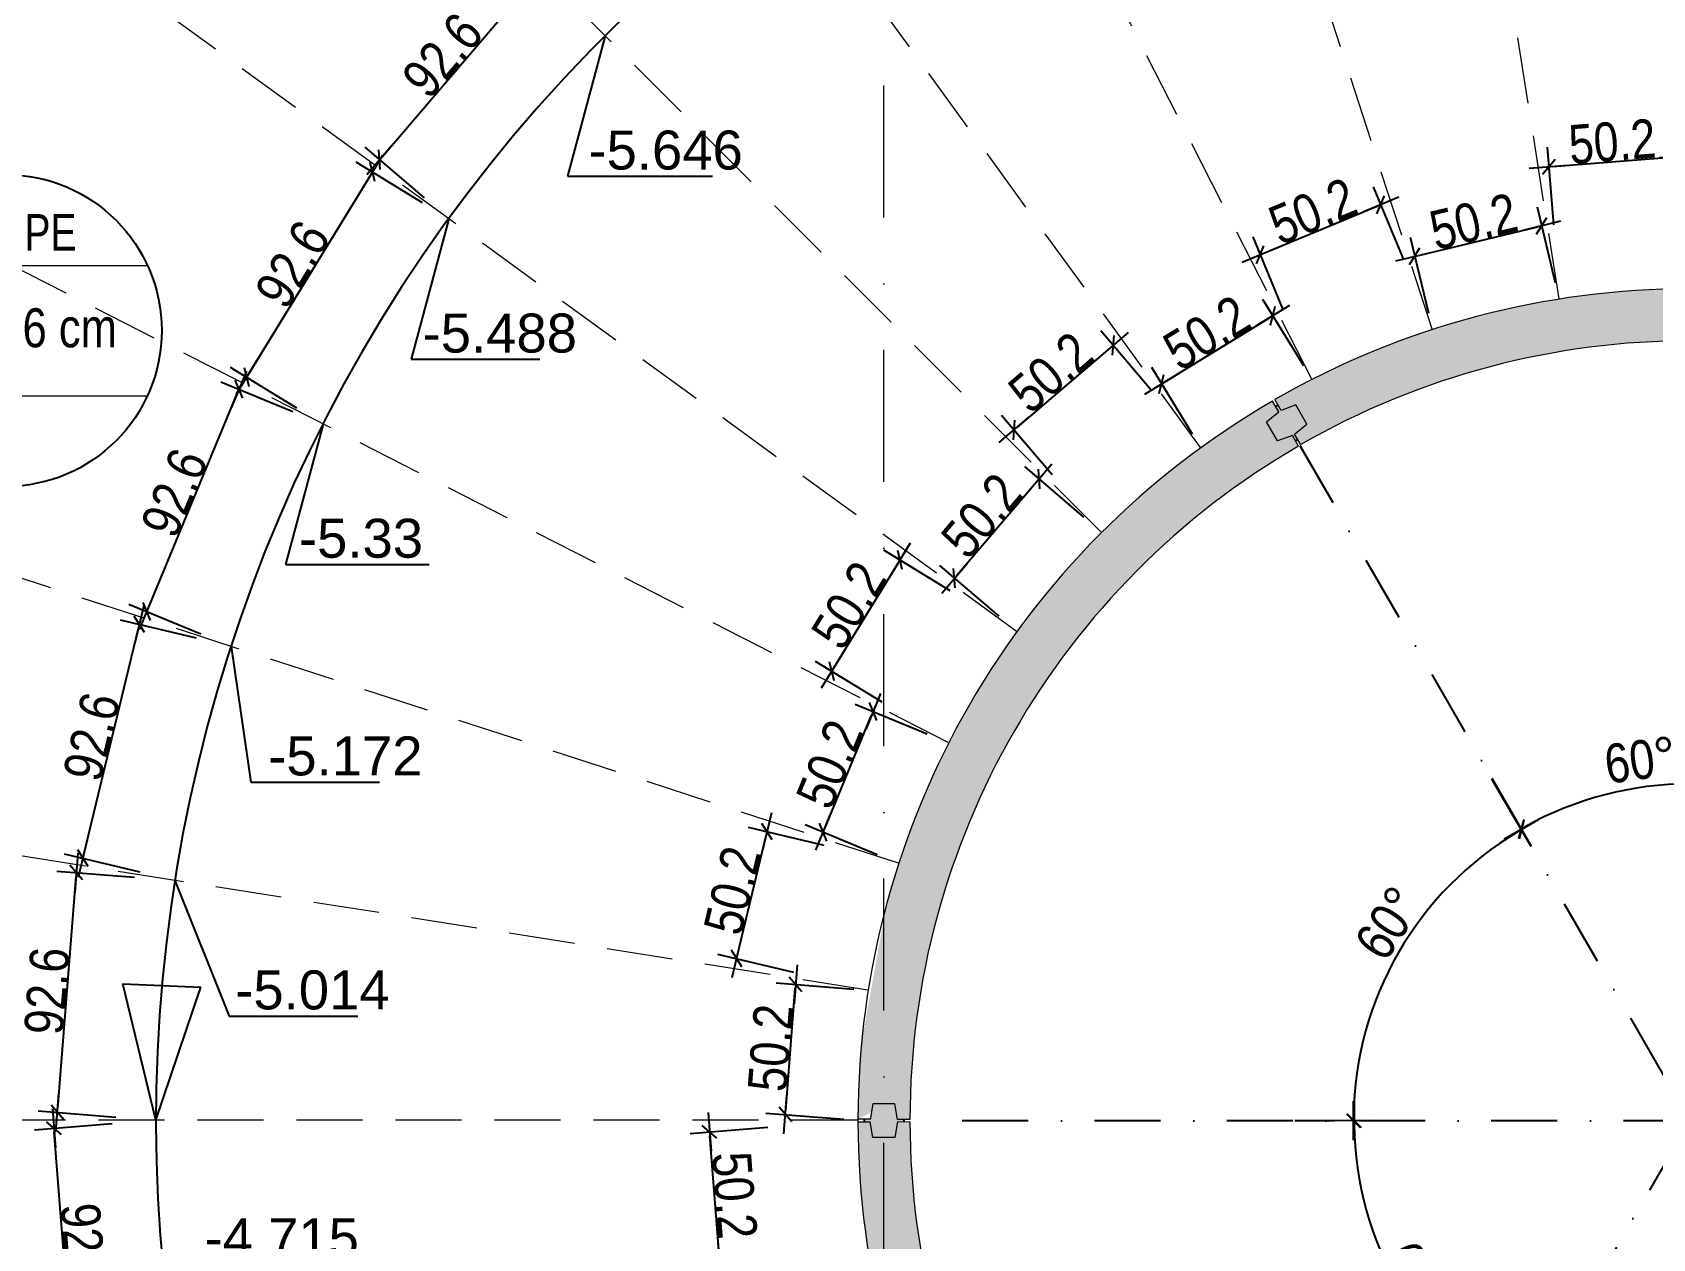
# Model space of a CAD drawing. Header units: millimetres. Extents: x 2049 to 26244, y -43633 to -34245.
# Drawn here: x 2686 to 3310, y -42348 to -41883 of the extents above; entities that cross this region are included whole.
import ezdxf
from ezdxf.enums import TextEntityAlignment as Align

# ---------------------------------------------------------------- set-up
doc = ezdxf.new("R2010")
doc.units = ezdxf.units.MM
doc.linetypes.add('CACHEX2', pattern=[19.049999999999997, 12.7, -6.35])
doc.linetypes.add('TIRETPTX2', pattern=[50.8, 25.4, -12.7, 0, -12.7])
for name, color, linetype in [('01_cote_gen', 4, 'Continuous'), ('01_isolant ext', 2, 'TIRETPTX2'), ('01_murs_sup', 2, 'CACHEX2'), ('01_poch_murs', 253, 'Continuous'), ('01_texte', 230, 'Continuous'), ('AA_COTES', 2, 'Continuous')]:
    doc.layers.add(name, color=color, linetype=linetype)
doc.layers.add('01_murs_coup', color=5, linetype='Continuous', lineweight=60)
doc.layers.add('01_tram_axes', color=2, linetype='TIRETPTX2', lineweight=9)
doc.styles.add('Eurostile', font='')
doc.styles.add('MATTE_TXT', font='arial.ttf')
doc.styles.add('STYLE2', font='ARIALN.TTF')
doc.styles.get('Eurostile').set_extended_font_data('Eurostile')
doc.dimstyles.new('JB50', dxfattribs={"dimscale": 0.1, "dimtxt": 150, "dimasz": 15, "dimexe": 0.1, "dimexo": 0.1, "dimgap": 0.09, "dimtad": 1, "dimdec": 1, "dimdsep": 46, "dimtxsty": 'STYLE2', "dimblk1": 'BOND_G', "dimblk2": 'BOND_D', "dimsah": 1, "dimcen": 1.5, "dimdle": 0.01, "dimse1": 1, "dimse2": 1, "dimclrd": 4, "dimclre": 2, "dimclrt": 6, "dimazin": 2, "dimtfac": 2.333333333333333, "dimtdec": 1, "dimtix": 1, "dimtmove": 2, "dimatfit": 3, "dimldrblk": 'BOND_G', "dimfxl": 1, "dimtolj": 1, "dimtzin": 0, "dimarcsym": 0})
pattern_1 = [(135, (-9275.434901957728, 6358.23128257494), (-11.22532015133644, 8.881784197001252e-16), [7.9375, -7.9375])]
pattern_2 = [(0, (0, 0), (1.5875, 3.175), [0, -3.175])]

# ---------------------------------------------------------------- blocks, each defined once
blk = doc.blocks.new('BOND_G')
at = {"layer": 'AA_COTES', "color": 0}
for p, q in [((0, -5), (0, 14.99999999999999)), ((5, 0), (-5, 0)), ((1.767766952966312, 1.767766952966312), (-1.767766952966426, -1.767766952966426))]:
    blk.add_line(p, q, dxfattribs=at)
blk = doc.blocks.new('BOND_D')
at = {"layer": 'AA_COTES', "color": 0}
for p, q in [((0, 5), (0, -15)), ((5, 0), (-5, 0)), ((-1.767766952966312, -1.767766952966312), (1.767766952966426, 1.767766952966426))]:
    blk.add_line(p, q, dxfattribs=at)
blk = doc.blocks.new('*D7500')
at = {"layer": '01_cote_gen', "color": 4, "lineweight": -2, "transparency": 16777216}
blk.add_line((2884.802929842994, -41856.60549404073), (2952.899194830719, -41798.45065305625), dxfattribs=at)
at = {"layer": 'Defpoints', "color": 0, "transparency": 16777216}
for p in [(2954.039844011382, -41797.47652809165), (2977.247879800798, -41824.65191930943), (2906.87031645175, -41884.75501022311)]:
    blk.add_point(p, dxfattribs=at)
at = {"layer": '01_cote_gen', "color": 4, "lineweight": -2, "transparency": 16777216, "xscale": 1.5, "yscale": 1.5, "zscale": 1.5}
for name, p, rotation in [('BOND_D', (2954.039844011382, -41797.47652809165), 40.49763368852285), ('BOND_G', (2883.662280662331, -41857.57961900533), 220.4976336885228)]:
    blk.add_blockref(name, p, dxfattribs=dict(at, rotation=rotation))
at = {"layer": '01_cote_gen', "color": 6, "lineweight": 0, "transparency": 16777216, "insert": (2913.871598651178, -41821.69738305228), "char_height": 15, "attachment_point": 5, "rotation": 40.497633688522846, "style": 'STYLE2'}
blk.add_mtext('\\A1;92.5', dxfattribs=at)
blk = doc.blocks.new('*D7501')
at = {"layer": '01_cote_gen', "color": 4, "lineweight": -2, "transparency": 16777216}
blk.add_line((2821.043917559105, -41931.24831345137), (2879.234244157989, -41863.12219842309), dxfattribs=at)
at = {"layer": 'Defpoints', "color": 0, "transparency": 16777216}
for p in [(2880.208465867105, -41861.98163187024), (2906.870316451746, -41884.75501022312), (2846.731546434632, -41955.16225835711)]:
    blk.add_point(p, dxfattribs=at)
at = {"layer": '01_cote_gen', "color": 4, "lineweight": -2, "transparency": 16777216, "xscale": 1.5, "yscale": 1.5, "zscale": 1.5}
for name, p, rotation in [('BOND_D', (2880.208465867105, -41861.98163187024), 49.49750657599992), ('BOND_G', (2820.06969584999, -41932.38888000423), 229.4975065759999)]:
    blk.add_blockref(name, p, dxfattribs=dict(at, rotation=rotation))
at = {"layer": '01_cote_gen', "color": 6, "lineweight": 0, "transparency": 16777216, "insert": (2844.308812733372, -41892.2052977197), "char_height": 15, "attachment_point": 5, "rotation": 49.497506575999914, "style": 'STYLE2'}
blk.add_mtext('\\A1;92.6', dxfattribs=at)
blk = doc.blocks.new('*D7502')
at = {"layer": '01_cote_gen', "color": 4, "lineweight": -2, "transparency": 16777216}
blk.add_line((2769.748419956381, -42014.82106141474), (2816.561844293217, -41938.43253134804), dxfattribs=at)
at = {"layer": 'Defpoints', "color": 0, "transparency": 16777216}
for p in [(2817.345622239762, -41937.15358954698), (2846.731546434628, -41955.16225835712), (2798.350566204699, -42034.10867202593)]:
    blk.add_point(p, dxfattribs=at)
at = {"layer": '01_cote_gen', "color": 4, "lineweight": -2, "transparency": 16777216, "xscale": 1.5, "yscale": 1.5, "zscale": 1.5}
for name, p, rotation in [('BOND_D', (2817.345622239762, -41937.15358954698), 58.49865157252498), ('BOND_G', (2768.964642009836, -42016.1000032158), 238.498651572525)]:
    blk.add_blockref(name, p, dxfattribs=dict(at, rotation=rotation))
at = {"layer": '01_cote_gen', "color": 6, "lineweight": 0, "transparency": 16777216, "insert": (2786.617527109076, -41972.62033523493), "char_height": 15, "attachment_point": 5, "rotation": 58.49865157252498, "style": 'STYLE2'}
blk.add_mtext('\\A1;92.6', dxfattribs=at)
blk = doc.blocks.new('*D7503')
at = {"layer": '01_cote_gen', "color": 4, "lineweight": -2, "transparency": 16777216}
blk.add_line((2731.111736386065, -42104.85046380045), (2765.396499096385, -42022.08188820619), dxfattribs=at)
at = {"layer": 'Defpoints', "color": 0, "transparency": 16777216}
for p in [(2765.970537052164, -42020.69607421243), (2798.350566204686, -42034.10867202599), (2762.917727582806, -42119.64887560779)]:
    blk.add_point(p, dxfattribs=at)
at = {"layer": '01_cote_gen', "color": 4, "lineweight": -2, "transparency": 16777216, "xscale": 1.5, "yscale": 1.5, "zscale": 1.5}
for name, p, rotation in [('BOND_D', (2765.970537052164, -42020.69607421243), 67.49947049244692), ('BOND_G', (2730.537698430284, -42106.23627779423), 247.4994704924469)]:
    blk.add_blockref(name, p, dxfattribs=dict(at, rotation=rotation))
at = {"layer": '01_cote_gen', "color": 6, "lineweight": 0, "transparency": 16777216, "insert": (2741.170210945013, -42060.5318490341), "char_height": 15, "attachment_point": 5, "rotation": 67.49947049244692, "style": 'STYLE2'}
blk.add_mtext('\\A1;92.6', dxfattribs=at)
blk = doc.blocks.new('*D7504')
at = {"layer": '01_cote_gen', "color": 4, "lineweight": -2, "transparency": 16777216}
blk.add_line((2706.336093872365, -42199.7377485159), (2727.249328816342, -42112.62823643461), dxfattribs=at)
at = {"layer": 'Defpoints', "color": 0, "transparency": 16777216}
for p in [(2727.599498308791, -42111.16968190133), (2762.917727582804, -42119.6488756078), (2741.304153653929, -42209.67549675565)]:
    blk.add_point(p, dxfattribs=at)
at = {"layer": '01_cote_gen', "color": 4, "lineweight": -2, "transparency": 16777216, "xscale": 1.5, "yscale": 1.5, "zscale": 1.5}
for name, p, rotation in [('BOND_D', (2727.599498308791, -42111.16968190133), 76.4999431712099), ('BOND_G', (2705.985924379915, -42201.19630304918), 256.4999431712099)]:
    blk.add_blockref(name, p, dxfattribs=dict(at, rotation=rotation))
at = {"layer": '01_cote_gen', "color": 6, "lineweight": 0, "transparency": 16777216, "insert": (2709.336974559028, -42154.39302061861), "char_height": 15, "attachment_point": 5, "rotation": 76.4999431712099, "style": 'STYLE2'}
blk.add_mtext('\\A1;92.6', dxfattribs=at)
blk = doc.blocks.new('*D7505')
at = {"layer": '01_cote_gen', "color": 4, "lineweight": -2, "transparency": 16777216}
blk.add_line((2696.234091991414, -42297.4908754626), (2703.262449618053, -42208.18621830159), dxfattribs=at)
at = {"layer": 'Defpoints', "color": 0, "transparency": 16777216}
for p in [(2703.380137074778, -42206.69084220759), (2741.304153653925, -42209.67549675563), (2734.040421113835, -42301.97090610465)]:
    blk.add_point(p, dxfattribs=at)
at = {"layer": '01_cote_gen', "color": 4, "lineweight": -2, "transparency": 16777216, "xscale": 1.5, "yscale": 1.5, "zscale": 1.5}
for name, p, rotation in [('BOND_D', (2703.380137074778, -42206.69084220759), 85.50004547513927), ('BOND_G', (2696.116404534688, -42298.98625155661), 265.5000454751393)]:
    blk.add_blockref(name, p, dxfattribs=dict(at, rotation=rotation))
at = {"layer": '01_cote_gen', "color": 6, "lineweight": 0, "transparency": 16777216, "insert": (2692.104312147324, -42252.23696039338), "char_height": 15, "attachment_point": 5, "rotation": 85.50004547513927, "style": 'STYLE2'}
blk.add_mtext('\\A1;92.6', dxfattribs=at)
blk = doc.blocks.new('*D7554')
at = {"layer": '01_cote_gen', "color": 4, "lineweight": -2, "transparency": 16777216}
blk.add_line((2976.356257693853, -42298.2904532883), (2980.060072696604, -42251.21752491193), dxfattribs=at)
at = {"layer": 'Defpoints', "color": 0, "transparency": 16777216}
for p in [(2980.177732773909, -42249.72214666339), (3007.948517204806, -42251.90722100572), (3004.009382047445, -42301.97090587917)]:
    blk.add_point(p, dxfattribs=at)
at = {"layer": '01_cote_gen', "color": 4, "lineweight": -2, "transparency": 16777216, "xscale": 1.5, "yscale": 1.5, "zscale": 1.5}
for name, p, rotation in [('BOND_D', (2980.177732773909, -42249.72214666339), 85.50109452501714), ('BOND_G', (2976.238597616548, -42299.78583153684), 265.5010945250172)]:
    blk.add_blockref(name, p, dxfattribs=dict(at, rotation=rotation))
at = {"layer": '01_cote_gen', "color": 6, "lineweight": 0, "transparency": 16777216, "insert": (2970.564195524424, -42274.1525425676), "char_height": 15, "attachment_point": 5, "rotation": 85.50109452501712, "style": 'STYLE2'}
blk.add_mtext('\\A1;50.2', dxfattribs=at)
blk = doc.blocks.new('*D7555')
at = {"layer": '01_cote_gen', "color": 4, "lineweight": -2, "transparency": 16777216}
blk.add_line((2957.806024889809, -42238.32504700616), (2968.830800926666, -42192.40886747718), dxfattribs=at)
at = {"layer": 'Defpoints', "color": 0, "transparency": 16777216}
for p in [(2969.181007315115, -42190.95032180237), (3019.673706018561, -42203.07395012712), (3007.948517204806, -42251.90722100571)]:
    blk.add_point(p, dxfattribs=at)
at = {"layer": '01_cote_gen', "color": 4, "lineweight": -2, "transparency": 16777216, "xscale": 1.5, "yscale": 1.5, "zscale": 1.5}
for name, p, rotation in [('BOND_D', (2969.181007315115, -42190.95032180237), 76.49849379692773), ('BOND_G', (2957.455818501361, -42239.78359268096), 256.4984937969277)]:
    blk.add_blockref(name, p, dxfattribs=dict(at, rotation=rotation))
at = {"layer": '01_cote_gen', "color": 6, "lineweight": 0, "transparency": 16777216, "insert": (2955.862721405054, -42213.57679678264), "char_height": 15, "attachment_point": 5, "rotation": 76.49849379692775, "style": 'STYLE2'}
blk.add_mtext('\\A1;50.2', dxfattribs=at)
blk = doc.blocks.new('*D7556')
at = {"layer": '01_cote_gen', "color": 4, "lineweight": -2, "transparency": 16777216}
blk.add_line((2991.356809450597, -42189.7192361224), (3009.431527085897, -42146.08987307858), dxfattribs=at)
at = {"layer": 'Defpoints', "color": 0, "transparency": 16777216}
for p in [(3010.005629330835, -42144.7040857167), (3038.896628143733, -42156.67301235953), (3019.673706018559, -42203.07395012712)]:
    blk.add_point(p, dxfattribs=at)
at = {"layer": '01_cote_gen', "color": 4, "lineweight": -2, "transparency": 16777216, "xscale": 1.5, "yscale": 1.5, "zscale": 1.5}
for name, p, rotation in [('BOND_D', (3010.005629330835, -42144.7040857167), 67.49681246420184), ('BOND_G', (2990.782707205661, -42191.10502348428), 247.4968124642019)]:
    blk.add_blockref(name, p, dxfattribs=dict(at, rotation=rotation))
at = {"layer": '01_cote_gen', "color": 6, "lineweight": 0, "transparency": 16777216, "insert": (2993.310397607032, -42164.96989900247), "char_height": 15, "attachment_point": 5, "rotation": 67.49681246420184, "style": 'STYLE2'}
blk.add_mtext('\\A1;50.2', dxfattribs=at)
blk = doc.blocks.new('*D7557')
at = {"layer": '01_cote_gen', "color": 4, "lineweight": -2, "transparency": 16777216}
blk.add_line((2994.891304301578, -42127.94135360618), (3019.571883065815, -42087.67499466681), dxfattribs=at)
at = {"layer": 'Defpoints', "color": 0, "transparency": 16777216}
for p in [(3020.35575379958, -42086.39610973346), (3065.144948375502, -42113.84888355347), (3038.896628143735, -42156.67301235953)]:
    blk.add_point(p, dxfattribs=at)
at = {"layer": '01_cote_gen', "color": 4, "lineweight": -2, "transparency": 16777216, "xscale": 1.5, "yscale": 1.5, "zscale": 1.5}
for name, p, rotation in [('BOND_D', (3020.35575379958, -42086.39610973346), 58.49449467162901), ('BOND_G', (2994.107433567813, -42129.22023853953), 238.494494671629)]:
    blk.add_blockref(name, p, dxfattribs=dict(at, rotation=rotation))
at = {"layer": '01_cote_gen', "color": 6, "lineweight": 0, "transparency": 16777216, "insert": (3000.694279360381, -42103.80123868682), "char_height": 15, "attachment_point": 5, "rotation": 58.49449467162901, "style": 'STYLE2'}
blk.add_mtext('\\A1;50.2', dxfattribs=at)
blk = doc.blocks.new('*D7558')
at = {"layer": '01_cote_gen', "color": 4, "lineweight": -2, "transparency": 16777216}
blk.add_line((3042.238888952194, -42092.30661054236), (3072.918227805338, -42056.39631849698), dxfattribs=at)
at = {"layer": 'Defpoints', "color": 0, "transparency": 16777216}
for p in [(3073.892566093782, -42055.25585153136), (3097.772963805539, -42075.65765757685), (3065.144948375502, -42113.84888355347)]:
    blk.add_point(p, dxfattribs=at)
at = {"layer": '01_cote_gen', "color": 4, "lineweight": -2, "transparency": 16777216, "xscale": 1.5, "yscale": 1.5, "zscale": 1.5}
for name, p, rotation in [('BOND_D', (3073.892566093782, -42055.25585153136), 49.49165001713475), ('BOND_G', (3041.264550663745, -42093.44707750798), 229.4916500171347)]:
    blk.add_blockref(name, p, dxfattribs=dict(at, rotation=rotation))
at = {"layer": '01_cote_gen', "color": 6, "lineweight": 0, "transparency": 16777216, "insert": (3051.748799316632, -42069.37091038011), "char_height": 15, "attachment_point": 5, "rotation": 49.49165001713474, "style": 'STYLE2'}
blk.add_mtext('\\A1;50.2', dxfattribs=at)
blk = doc.blocks.new('*D7559')
at = {"layer": '01_cote_gen', "color": 4, "lineweight": -2, "transparency": 16777216}
blk.add_line((3065.402122942894, -42035.40644883501), (3101.296099290608, -42004.78145016068), dxfattribs=at)
at = {"layer": 'Defpoints', "color": 0, "transparency": 16777216}
for p in [(3102.437200331253, -42003.80785454902), (3135.949142234545, -42043.0854676792), (3097.772963805543, -42075.65765757685)]:
    blk.add_point(p, dxfattribs=at)
at = {"layer": '01_cote_gen', "color": 4, "lineweight": -2, "transparency": 16777216, "xscale": 1.5, "yscale": 1.5, "zscale": 1.5}
for name, p, rotation in [('BOND_D', (3102.437200331253, -42003.80785454902), 40.4710491056741), ('BOND_G', (3064.26102190225, -42036.38004444668), 220.4710491056741)]:
    blk.add_blockref(name, p, dxfattribs=dict(at, rotation=rotation))
at = {"layer": '01_cote_gen', "color": 6, "lineweight": 0, "transparency": 16777216, "insert": (3078.372353340328, -42014.26094921546), "char_height": 15, "attachment_point": 5, "rotation": 40.471049105674105, "style": 'STYLE2'}
blk.add_mtext('\\A1;50.2', dxfattribs=at)
blk = doc.blocks.new('*D7560')
at = {"layer": '01_cote_gen', "color": 4, "lineweight": -2, "transparency": 16777216}
blk.add_line((3122.270307910385, -42017.89281752624), (3162.526708234262, -41993.22366368007), dxfattribs=at)
at = {"layer": 'Defpoints', "color": 0, "transparency": 16777216}
for p in [(3163.805668480793, -41992.43991583301), (3178.76346305148, -42016.84881813888), (3135.949142234545, -42043.08546767921)]:
    blk.add_point(p, dxfattribs=at)
at = {"layer": '01_cote_gen', "color": 4, "lineweight": -2, "transparency": 16777216, "xscale": 1.5, "yscale": 1.5, "zscale": 1.5}
for name, p, rotation in [('BOND_D', (3163.805668480793, -41992.43991583301), 31.50000000001494), ('BOND_G', (3120.991347663854, -42018.67656537332), 211.5000000000149)]:
    blk.add_blockref(name, p, dxfattribs=dict(at, rotation=rotation))
at = {"layer": '01_cote_gen', "color": 6, "lineweight": 0, "transparency": 16777216, "insert": (3138.392200786231, -41999.02054129919), "char_height": 15, "attachment_point": 5, "rotation": 31.50000000001493, "style": 'STYLE2'}
blk.add_mtext('\\A1;50.2', dxfattribs=at)
blk = doc.blocks.new('*D7561')
at = {"layer": '01_cote_gen', "color": 4, "lineweight": -2, "transparency": 16777216}
blk.add_line((3160.303888185597, -41968.36377324742), (3203.923771304735, -41950.29582607033), dxfattribs=at)
at = {"layer": 'Defpoints', "color": 0, "transparency": 16777216}
for p in [(3205.309590603501, -41949.72180092178), (3225.154984768153, -41997.6328206647), (3178.763463051484, -42016.84881813889)]:
    blk.add_point(p, dxfattribs=at)
at = {"layer": '01_cote_gen', "color": 4, "lineweight": -2, "transparency": 16777216, "xscale": 1.5, "yscale": 1.5, "zscale": 1.5}
for name, p, rotation in [('BOND_D', (3205.309590603501, -41949.72180092178), 22.50000000000963), ('BOND_G', (3158.918068886829, -41968.93779839596), 202.5000000000096)]:
    blk.add_blockref(name, p, dxfattribs=dict(at, rotation=rotation))
at = {"layer": '01_cote_gen', "color": 6, "lineweight": 0, "transparency": 16777216, "insert": (3179.17956824306, -41952.24586574495), "char_height": 15, "attachment_point": 5, "rotation": 22.500000000009628, "style": 'STYLE2'}
blk.add_mtext('\\A1;50.2', dxfattribs=at)
blk = doc.blocks.new('*D7562')
at = {"layer": '01_cote_gen', "color": 4, "lineweight": -2, "transparency": 16777216}
blk.add_line((3219.873861271439, -41969.188665191), (3265.786112887049, -41958.17575134409), dxfattribs=at)
at = {"layer": 'Defpoints', "color": 0, "transparency": 16777216}
for p in [(3267.244737277085, -41957.82587295266), (3273.981394155265, -41985.91063688874), (3225.151893759583, -41997.62330751852)]:
    blk.add_point(p, dxfattribs=at)
at = {"layer": '01_cote_gen', "color": 4, "lineweight": -2, "transparency": 16777216, "xscale": 1.5, "yscale": 1.5, "zscale": 1.5}
for name, p, rotation in [('BOND_D', (3267.244737277085, -41957.82587295266), 13.48862190488559), ('BOND_G', (3218.415236881403, -41969.53854358244), 193.4886219048856)]:
    blk.add_blockref(name, p, dxfattribs=dict(at, rotation=rotation))
at = {"layer": '01_cote_gen', "color": 6, "lineweight": 0, "transparency": 16777216, "insert": (3241.04150325235, -41956.22611439336), "char_height": 15, "attachment_point": 5, "rotation": 13.488621904885584, "style": 'STYLE2'}
blk.add_mtext('\\A1;50.2', dxfattribs=at)
blk = doc.blocks.new('*D7563')
at = {"layer": '01_cote_gen', "color": 4, "lineweight": -2, "transparency": 16777216}
blk.add_line((3271.475375520905, -41934.95041034873), (3318.543650791778, -41931.24605663355), dxfattribs=at)
at = {"layer": 'Defpoints', "color": 0, "transparency": 16777216}
for p in [(3320.039026792094, -41931.12836798636), (3324.040421426771, -41981.97090587917), (3273.981394155266, -41985.91063688874)]:
    blk.add_point(p, dxfattribs=at)
at = {"layer": '01_cote_gen', "color": 4, "lineweight": -2, "transparency": 16777216, "xscale": 1.5, "yscale": 1.5, "zscale": 1.5}
for name, p, rotation in [('BOND_G', (3269.979999520589, -41935.06809899593), 184.5000001380025), ('BOND_D', (3320.039026792094, -41931.12836798636), 4.500000138002473)]:
    blk.add_blockref(name, p, dxfattribs=dict(at, rotation=rotation))
at = {"layer": '01_cote_gen', "color": 6, "lineweight": 0, "transparency": 16777216, "insert": (3294.407920582273, -41925.45427531266), "char_height": 15, "attachment_point": 5, "rotation": 4.5000001380024734, "style": 'STYLE2'}
blk.add_mtext('\\A1;50.2', dxfattribs=at)
blk = doc.blocks.new('*D8136')
at = {"layer": '01_cote_gen', "color": 4, "lineweight": -2, "transparency": 16777216}
blk.add_arc((3324.178900005803, -42302.15635756526), 128.8278117407755, 240.5964571454269, 299.2593151604672, dxfattribs=at)
at = {"layer": 'Defpoints', "color": 0, "transparency": 16777216}
for p in [(3324.178900005803, -42302.15635756526), (3312.854288344804, -42321.71540951356), (3334.910642658151, -42320.79951681002), (3301.649588222895, -42428.9989182005)]:
    blk.add_point(p, dxfattribs=at)
at = {"layer": '01_cote_gen', "color": 4, "lineweight": -2, "transparency": 16777216, "xscale": 1.5, "yscale": 1.5, "zscale": 1.5}
for name, p, rotation in [('BOND_G', (3259.627437976553, -42413.64498401569), 150.2628950302685), ('BOND_D', (3388.449513278172, -42413.80712266568), 29.59287727562552)]:
    blk.add_blockref(name, p, dxfattribs=dict(at, rotation=rotation))
at = {"layer": '01_cote_gen', "color": 6, "lineweight": 0, "transparency": 16777216, "insert": (3330.512546621741, -42421.10968417791), "char_height": 15, "attachment_point": 5, "rotation": 3.047824547503899, "style": 'STYLE2'}
blk.add_mtext('\\A1;60°', dxfattribs=at)
blk = doc.blocks.new('*D8137')
at = {"layer": '01_cote_gen', "color": 4, "lineweight": -2, "transparency": 16777216}
blk.add_arc((3324.178900005803, -42302.15635756526), 129.0895235018006, 180.6646335123415, 239.2327003034535, dxfattribs=at)
at = {"layer": 'Defpoints', "color": 0, "transparency": 16777216}
for p in [(3311.225237999128, -42302.15610023696), (3324.178900005803, -42302.15635756526), (3316.289234348005, -42315.76590851477), (3202.847786136546, -42346.23430993566)]:
    blk.add_point(p, dxfattribs=at)
at = {"layer": '01_cote_gen', "color": 4, "lineweight": -2, "transparency": 16777216, "xscale": 1.5, "yscale": 1.5, "zscale": 1.5}
for name, p, rotation in [('BOND_G', (3195.089376529477, -42302.15379316393), 90.3317476574207), ('BOND_D', (3259.436139558156, -42413.83661565746), 329.5655861583743)]:
    blk.add_blockref(name, p, dxfattribs=dict(at, rotation=rotation))
at = {"layer": '01_cote_gen', "color": 6, "lineweight": 0, "transparency": 16777216, "insert": (3218.970074534234, -42362.77308635126), "char_height": 15, "attachment_point": 5, "rotation": 299.9486669079097, "style": 'STYLE2'}
blk.add_mtext('\\A1;60°', dxfattribs=at)
blk = doc.blocks.new('*D8138')
at = {"layer": '01_cote_gen', "color": 4, "lineweight": -2, "transparency": 16777216}
blk.add_arc((3324.146860820816, -42302.15610023696), 129.3187055861358, 120.6645916355336, 179.3354080620461, dxfattribs=at)
at = {"layer": 'Defpoints', "color": 0, "transparency": 16777216}
for p in [(3284.424300864099, -42233.35460773443), (3202.627027565748, -42257.92649770502), (3231.843038472482, -42302.15610001164), (3324.146860820816, -42302.15610023696)]:
    blk.add_point(p, dxfattribs=at)
at = {"layer": '01_cote_gen', "color": 4, "lineweight": -2, "transparency": 16777216, "xscale": 1.5, "yscale": 1.5, "zscale": 1.5}
for name, p, rotation in [('BOND_G', (3259.487508345486, -42190.16281583141), 30.33229573648881), ('BOND_D', (3194.828155234678, -42302.15609992128), 269.6677039610909)]:
    blk.add_blockref(name, p, dxfattribs=dict(at, rotation=rotation))
at = {"layer": '01_cote_gen', "color": 6, "lineweight": 0, "transparency": 16777216, "insert": (3208.409402536476, -42226.09060254726), "char_height": 15, "attachment_point": 5, "rotation": 56.68610074274972, "style": 'STYLE2'}
blk.add_mtext('\\A1;60°', dxfattribs=at)
blk = doc.blocks.new('*D8139')
at = {"layer": '01_cote_gen', "color": 4, "lineweight": -2, "transparency": 16777216}
blk.add_arc((3324.04008776741, -42301.97116343279), 129.3662379551506, 60.57210209801423, 119.3356523921802, dxfattribs=at)
at = {"layer": 'Defpoints', "color": 0, "transparency": 16777216}
for p in [(3346.641028848325, -42174.5944741018), (3266.274557472113, -42201.91833003518), (3381.634350885369, -42202.58484664554), (3324.04008776741, -42301.97116343279)]:
    blk.add_point(p, dxfattribs=at)
at = {"layer": '01_cote_gen', "color": 4, "lineweight": -2, "transparency": 16777216, "xscale": 1.5, "yscale": 1.5, "zscale": 1.5}
for name, p, rotation in [('BOND_D', (3259.356968789835, -42189.93671497161), 209.66782619609), ('BOND_G', (3388.903496938415, -42190.04099916336), 330.2399282941045)]:
    blk.add_blockref(name, p, dxfattribs=dict(at, rotation=rotation))
at = {"layer": '01_cote_gen', "color": 6, "lineweight": 0, "transparency": 16777216, "insert": (3305.243666967844, -42163.39046603508), "char_height": 15, "attachment_point": 5, "rotation": 7.724187698685631, "style": 'STYLE2'}
blk.add_mtext('\\A1;60°', dxfattribs=at)
blk = doc.blocks.new('*D8152')
at = {"layer": '01_cote_gen', "color": 4, "lineweight": -2, "ltscale": 200, "transparency": 16777216}
blk.add_line((2950.872327326079, -42355.0193876013), (2947.168056024408, -42307.95139838898), dxfattribs=at)
at = {"layer": 'Defpoints', "color": 0, "ltscale": 200, "transparency": 16777216}
for p in [(2947.050369268562, -42306.45602223981), (3004.040087767512, -42301.97090651129), (3007.979732580875, -42352.02964802194)]:
    blk.add_point(p, dxfattribs=at)
at = {"layer": '01_cote_gen', "color": 4, "lineweight": -2, "ltscale": 200, "transparency": 16777216, "xscale": 1.5, "yscale": 1.5, "zscale": 1.5}
for name, p, rotation in [('BOND_D', (2947.050369268562, -42306.45602223981), 94.49992767043713), ('BOND_G', (2950.990014081925, -42356.51476375046), 274.4999276704371)]:
    blk.add_blockref(name, p, dxfattribs=dict(at, rotation=rotation))
at = {"layer": '01_cote_gen', "color": 6, "ltscale": 200, "transparency": 16777216, "insert": (2956.664150614624, -42330.88381008913), "char_height": 15, "attachment_point": 5, "rotation": 274.49992767043716, "style": 'STYLE2'}
blk.add_mtext('\\A1;50.2', dxfattribs=at)
blk = doc.blocks.new('*D8163')
at = {"layer": '01_cote_gen', "color": 4, "lineweight": -2, "ltscale": 200, "transparency": 16777216}
blk.add_line((2701.93459541583, -42395.86039986205), (2694.906192798791, -42306.55545390396), dxfattribs=at)
at = {"layer": 'Defpoints', "color": 0, "ltscale": 200, "transparency": 16777216}
for p in [(2694.788504971595, -42305.0600778391), (2734.040421131097, -42301.9709066034), (2741.304199402529, -42394.26660469121)]:
    blk.add_point(p, dxfattribs=at)
at = {"layer": '01_cote_gen', "color": 4, "lineweight": -2, "ltscale": 200, "transparency": 16777216, "xscale": 1.5, "yscale": 1.5, "zscale": 1.5}
for name, p, rotation in [('BOND_D', (2694.788504971595, -42305.0600778391), 94.49996871954997), ('BOND_G', (2702.052283243027, -42397.3557759269), 274.49996871955)]:
    blk.add_blockref(name, p, dxfattribs=dict(at, rotation=rotation))
at = {"layer": '01_cote_gen', "color": 6, "ltscale": 200, "transparency": 16777216, "insert": (2706.06435261568, -42350.60633850054), "char_height": 15, "attachment_point": 5, "rotation": 274.49996871955, "style": 'STYLE2'}
blk.add_mtext('\\A1;92.6', dxfattribs=at)

msp = doc.modelspace()

# ---------------------------------------------------------------- hatches: boundary and pattern name
at = {"layer": '01_murs_sup', "ltscale": 200}
h = msp.add_hatch(dxfattribs=at)
h.set_pattern_fill('DASH', color=256, scale=2.5, angle=135)
h.set_pattern_definition(pattern_1)
h.paths.add_polyline_path([(4464.954414359097, -41824.61030489879), (4054.048534144615, -41824.61030489879, 0.2561510916584337), (3307.479926285565, -41415.28431463413), (3023.963610350051, -41415.28431463413), (3023.963610350051, -41267.8843984316), (3003.963610350051, -41267.8843984316), (3003.963610350051, -41435.28431463413), (3307.479926285559, -41435.28431463413, -0.2587895631133725), (4041.757101152494, -41842.61030489879), (4173.052292461669, -41842.61030489879), (4173.052292461671, -42262.93105343831), (4193.053921331395, -42262.93105343831), (4193.052291940354, -41842.61030453134), (4465.060480376273, -41842.65378315966)])
h = msp.add_hatch(dxfattribs=at)
h.set_pattern_fill('DASH', color=256, scale=2.5, angle=135)
h.set_pattern_definition(pattern_1)
h.paths.add_polyline_path([(4382.054422460566, -42435.61030429075), (4193.054590729766, -42435.61030429075), (4193.053921331395, -42262.93105343831), (4173.052292461671, -42262.93105343831), (4173.052292461671, -42451.61030429075), (4382.054422460566, -42451.61030429075)])
edge = h.paths.add_edge_path()
edge.add_line((4172.973235290317, -42605.58295663257), (4172.973235290317, -42545.57735816522))
edge.add_arc((3323.963487809615, -42275.27484489026), 891.0000000000011, 161.4979151459836, 342.3398845277021, ccw=False)
edge.add_line((2479.017399016777, -41992.52565031372), (2571.631965968572, -41686.43164648903))
edge.add_line((2571.631965968572, -41686.43164648903), (2550.736530867664, -41686.43164648903))
edge.add_line((2550.736530867664, -41686.43164648903), (2459.9583040734, -41986.45648938469))
edge.add_arc((3323.963487809609, -42275.2748448903), 911.0000000000025, 161.5163264278079, 338.7414256286336)
edge = h.paths.add_edge_path()
edge.add_line((4198.055262503389, -42459.61030446181), (4172.973235290317, -42459.61030446181))
edge.add_line((4172.973235290317, -42459.61030446181), (4172.973235290317, -42605.58295663257))
edge.add_arc((3841.013722691027, -42461.82869013405), 361.7490941822585, 336.5850923156455, 350.7465502359225)
edge.add_line((4198.055262503389, -42519.99866512204), (4198.055262503389, -42459.61030446181))
at = {"layer": '01_poch_murs', "ltscale": 200}
h = msp.add_hatch(dxfattribs=at)
h.set_pattern_fill('DOTS', color=2, scale=2)
h.set_pattern_definition(pattern_2)
h.paths.add_polyline_path([(3634.054333681685, -42222.16351389639, 0.1071985161144768), (3573.137707379239, -42100.95500676909), (3557.467665187328, -42113.38409543073, -0.1713355149161259), (3624.171169910809, -42301.65611275932), (3628.930555135189, -42301.64818043958), (3629.929235206526, -42295.65610001158), (3634.054333682502, -42295.65610001158)])
h.paths.add_polyline_path([(3634.054333681685, -42222.16351389638), (3634.054333682503, -42295.65610001158), (3638.461216945074, -42295.65610001158), (3639.456973007384, -42301.63063638542), (3644.171144948404, -42301.6227794213, 0.06282568684713795)])
h.paths.add_polyline_path([(3562.194308182391, -42088.11072832357), (3546.493278269807, -42100.56439567638, -0.01406568335841778), (3557.467665187328, -42113.38409543073), (3573.137707379239, -42100.95500676909, 0.01318514132203842)])
h.paths.add_polyline_path([(3484.628433181979, -42025.12797814294), (3482.253237869361, -42029.24193710229), (3486.949390292071, -42033.10796250607), (3482.699585604691, -42040.46884014685), (3477.003433181979, -42038.33486555063), (3474.628418659909, -42042.44851137158, -0.07748155707018199), (3546.493278269807, -42100.56439567638), (3562.194308182391, -42088.11072832357, 0.07854123515965798)])
h.paths.add_polyline_path([(3483.704487890423, -42024.72829833133, 0.2671405235787827), (3164.541392286607, -42024.71131911909), (3166.955068965465, -42028.89192975991), (3172.651221388174, -42026.7579551637), (3176.901026075551, -42034.11883280447), (3172.204873652841, -42037.98485820826), (3174.541405307471, -42042.03184974757, -0.2670866238796529), (3473.704476582493, -42042.04882599292), (3476.137407778199, -42037.83486555063), (3471.441255355488, -42033.96884014685), (3475.691060042866, -42026.60796250607), (3481.387212465574, -42028.74193710229)])
h.paths.add_polyline_path([(3570.501949040532, -42134.36257817536), (3609.908727435638, -42105.96817452115), (3591.653045962569, -42080.6322807647), (3552.246267567462, -42109.02668441892)], flags=9)
at = {"layer": '01_poch_murs'}
h = msp.add_hatch(dxfattribs=at)
h.set_pattern_fill('DOTS', color=2, scale=2)
h.set_pattern_definition(pattern_2)
edge = h.paths.add_edge_path()
edge.add_line((3173.714056582538, -42042.5988397204), (3171.338848249061, -42038.48485820826))
edge.add_line((3171.338848249061, -42038.48485820826), (3165.642695826349, -42040.61883280447))
edge.add_line((3165.642695826349, -42040.61883280447), (3161.392891138968, -42033.2579551637))
edge.add_line((3161.392891138968, -42033.2579551637), (3166.08904356168, -42029.39192975991))
edge.add_line((3166.08904356168, -42029.39192975991), (3163.71404356168, -42025.27830909193))
edge.add_arc((3324.146860950954, -42302.15610001158), 320.0000000000027, 120.0895246919168, 164.966832200588)
edge.add_line((3015.098592985547, -42219.15508756243), (3005.605356941117, -42271.6387242536))
edge.add_line((3005.605356941117, -42271.6387242536), (3004.147305395707, -42301.62276667465))
edge.add_line((3004.147305395707, -42301.62276667465), (3015.098592985547, -42295.65610001158))
edge.add_line((3015.098592985547, -42295.65610001158), (3018.396860950934, -42295.65610001158))
edge.add_line((3018.396860950934, -42295.65610001158), (3019.395541022272, -42301.64818043958))
edge.add_line((3019.395541022272, -42301.64818043958), (3024.147277617905, -42301.65610001158))
edge.add_arc((3324.146860950965, -42302.15610001157), 300.0000000000155, 120.09549301006629, 179.9045069899379, ccw=False)
h = msp.add_hatch(color=256, dxfattribs=at)
h.dxf.hatch_style = 1
h.paths.add_polyline_path([(3172.651221388174, -42026.7579551637), (3166.955068965466, -42028.89192975991), (3165.767471309156, -42026.83495028024), (3164.901445905371, -42027.33495028024), (3166.08904356168, -42029.39192975991), (3161.392891138968, -42033.2579551637), (3165.642695826349, -42040.61883280447), (3171.338848249061, -42038.48485820826), (3172.526348249061, -42040.54166854226), (3173.392373652843, -42040.04166854226), (3172.20487365284, -42037.98485820826), (3176.901026075551, -42034.11883280447)])
h = msp.add_hatch(color=256, dxfattribs=at)
h.dxf.hatch_style = 1
h.paths.add_polyline_path([(3015.098592985547, -42302.15610001164), (3006.525278246945, -42302.15610001164), (3006.526160529122, -42302.68546858084), (3008.901486524022, -42302.68150969869), (3009.89725157618, -42308.65610001158), (3015.098592985547, -42308.65610001158)])
h.paths.add_polyline_path([(3019.395541022275, -42302.66401958356), (3021.773089183707, -42302.6600569978), (3021.772249254229, -42302.15610001164), (3015.098592985547, -42302.15610001164), (3015.098592985547, -42308.65610001158), (3018.396860950941, -42308.65610001158)])
h.paths.add_polyline_path([(3018.396860950934, -42295.65610001158), (3015.098592985547, -42295.65610001158), (3015.098592985547, -42302.15610001164), (3021.772249254229, -42302.15610001164), (3021.771409320087, -42301.65214022558), (3019.395541022272, -42301.64818043958)])
h.paths.add_polyline_path([(3015.098592985547, -42295.65610001158), (3009.897251576183, -42295.65610001158), (3008.901486524037, -42301.63069032445), (3006.524395959868, -42301.62672850135), (3006.525278246945, -42302.15610001164), (3015.098592985547, -42302.15610001164)])
h = msp.add_hatch(dxfattribs=at)
h.set_pattern_fill('DOTS', color=2, scale=2)
h.set_pattern_definition(pattern_2)
h.paths.add_polyline_path([(3015.098592985547, -42308.65610001158), (3009.89725157618, -42308.65610001158), (3008.901486524022, -42302.68150969869), (3004.147305395703, -42302.68943334491, 0.06527035438218556), (3015.098592985547, -42385.15711246074)])
h.paths.add_polyline_path([(3024.147277617905, -42302.65610001158), (3019.395541022275, -42302.66401958356), (3018.396860950941, -42308.65610001158), (3015.098592985547, -42308.65610001158), (3015.098592985547, -42385.15711246074, 0.04707821208806184), (3036.080690222703, -42441.50415806036), (3058.473906516303, -42441.50415806036, -0.1209334122747407)])
h.paths.add_polyline_path([(3058.473906516303, -42441.50415806036), (3036.080690222703, -42441.50415806036, 0.1157933678890373), (3128.170926673412, -42555.1253336825), (3140.434221963935, -42539.32622097209, -0.1075801296462903)])
h.paths.add_polyline_path([(3140.434221963935, -42539.32622097209), (3128.170926673412, -42555.1253336825, 0.03350327469901675), (3163.71404356168, -42579.0338909312), (3166.08904356168, -42574.92027026325), (3161.392891138968, -42571.05424485944), (3165.642695826349, -42563.69336721866), (3171.338848249061, -42565.82734181488), (3173.714056582538, -42561.71336030274, -0.03346158595586208)])
h = msp.add_hatch(dxfattribs=at)
h.set_pattern_fill('DOTS', color=2, scale=2)
h.set_pattern_definition([(0, (-13915.8332870227, -25140.84482558085), (1.5875, 3.175), [0, -3.175])])
h.paths.add_polyline_path([(3202.390277568587, -42576.3373072506, -0.02601027697775948), (3174.580081986323, -42562.21336030274), (3172.20487365284, -42566.32734181488), (3176.901026075551, -42570.19336721866), (3172.651221388174, -42577.55424485944), (3166.955068965466, -42575.42027026325), (3164.580068965462, -42579.5338909312, 0.02602598800101315), (3194.261074449771, -42594.61068189561)])
h.paths.add_polyline_path([(3204.146860950948, -42577.11064170892, -0.001599403146000994), (3202.390277568587, -42576.3373072506), (3194.261074449771, -42594.61068189561, 0.008389957832762128), (3204.146860950948, -42598.80403949539)])
h.paths.add_polyline_path([(3204.146860950948, -42577.11064170892), (3204.146860950948, -42598.80403949539, 0.09640888134956785), (3324.16304807873, -42622.15609960215), (3324.16304807873, -42602.15609957488, -0.1032573502534808)])
h.paths.add_polyline_path([(3364.146860950948, -42599.47747495794, -0.03343185520481382), (3324.16304807873, -42602.15609957488), (3324.16304807873, -42622.15609960215, 0.03132955598132199), (3364.146860950948, -42619.64625733931)])
h.paths.add_polyline_path([(3437.430955514466, -42601.43308529264), (3426.17908988325, -42584.27207662244, -0.05337548787622121), (3364.146860950948, -42599.47747495794), (3364.146860950948, -42619.64625733931, 0.05920163459272805)])
h.paths.add_polyline_path([(3483.737954917864, -42579.51990934229), (3481.371027191994, -42575.42027026325), (3475.674874769285, -42577.55424485944), (3471.425070081908, -42570.19336721866), (3476.12122250462, -42566.32734181488), (3473.737943316324, -42562.19938117214, -0.04377653951283225), (3426.17908988325, -42584.27207662244), (3437.430955514466, -42601.43308529264, 0.04008785263166796)])
h.paths.add_polyline_path([(3524.146860950948, -42551.95601994752), (3524.146860950948, -42525.76289776155, -0.05113669284430105), (3474.603921991829, -42561.6993002364), (3476.987247908399, -42565.82734181488), (3482.683400331111, -42563.69336721866), (3486.933205018491, -42571.05424485944), (3482.237052595779, -42574.92027026325), (3484.603936513895, -42579.01983346503, 0.03748820705066643)])
h.paths.add_polyline_path([(3612.21303167919, -42441.50415806036), (3589.819815385594, -42441.50415806036, -0.08974126751230488), (3524.146860950948, -42525.76289776155), (3524.146860950948, -42551.95601994752, 0.111739751350108)])
h.paths.add_polyline_path([(3635.096052584284, -42377.72461344524), (3635.096052584284, -42308.65610001158), (3629.929235206519, -42308.65610001158), (3628.930555135184, -42302.66401958356), (3624.146444373915, -42302.65604605457, -0.1209334578965822), (3589.819815385594, -42441.50415806036), (3612.21303167919, -42441.50415806036, 0.05308695196988791)])
h.paths.add_polyline_path([(3644.146416596117, -42302.68937938789), (3639.424609633437, -42302.68150969869), (3638.42884458128, -42308.65610001158), (3635.096052584284, -42308.65610001158), (3635.096052584284, -42377.72461344524, 0.0592534558250833)])

# ---------------------------------------------------------------- linework, layer by layer
at = {"layer": '01_cote_gen', "lineweight": 0}
msp.add_line((3004.147305395707, -42301.62276667465), (3004.149083171023, -42302.68943038194), dxfattribs=at)
at = {"layer": '01_isolant ext'}
for p, q in [((3474.146860950945, -42042.34847887624), (3174.146860950952, -42561.9637211469)), ((3174.146860950952, -42042.34847887624), (3474.146860950948, -42561.9637211469)), ((3324.17923335233, -42302.15610023707), (3038.347071162696, -42302.15610023707))]:
    msp.add_line(p, q, dxfattribs=at)
at = {"layer": '01_murs_coup', "linetype": 'Continuous', "lineweight": 5}
for p, q in [((2621.725792697571, -41973.05848590821), (2730.744278278273, -41973.05848590821)), ((2621.725792702577, -42023.20796050947), (2730.744278283275, -42023.2079604877)), ((3166.08904356168, -42029.39192975991), (3163.713848249061, -42025.27797080056)), ((3166.955068965466, -42028.89192975991), (3164.54139228661, -42024.7113191191)), ((3172.651221388174, -42026.7579551637), (3166.955068965462, -42028.89192975991)), ((3176.901026075551, -42034.11883280447), (3172.651221388174, -42026.7579551637)), ((3161.392891138968, -42033.2579551637), (3166.089043561677, -42029.39192975991)), ((3165.642695826349, -42040.61883280447), (3161.392891138968, -42033.2579551637)), ((3171.338848249057, -42038.48485820826), (3165.642695826349, -42040.61883280447)), ((3173.713848249061, -42042.59847887624), (3171.338848249061, -42038.48485820826)), ((3172.204873652843, -42037.98485820826), (3176.901026075551, -42034.11883280447)), ((3174.579873652843, -42042.09847887624), (3172.20487365284, -42037.98485820826)), ((3009.897251576183, -42295.65610001158), (3008.89725157618, -42301.65610001158)), ((3018.396860950934, -42295.65610001158), (3009.897251576183, -42295.65610001158)), ((3019.396860950937, -42301.65610001158), (3018.396860950934, -42295.65610001158)), ((3008.901486524033, -42301.63069032445), (3004.147305395703, -42301.62276667826)), ((3008.901486524022, -42302.68150969869), (3004.147305395703, -42302.68943334491)), ((3009.89725157618, -42308.65610001158), (3008.897251576172, -42302.65610001158)), ((3019.396860950937, -42302.65610001158), (3018.396860950941, -42308.65610001158)), ((3024.147277617905, -42301.65610001158), (3019.395541022272, -42301.64818043958)), ((3024.147277617905, -42302.65610001158), (3019.395541022279, -42302.66401958356)), ((3018.396860950941, -42308.65610001158), (3009.89725157618, -42308.65610001158))]:
    msp.add_line(p, q, dxfattribs=at)
for centre, radius, start, end in [((3324.108184271507, -42302.08911003907), 319.9999999999992, 60.08342851605071, 119.9104753079557), ((3324.108184271507, -42302.08911003907), 299.9999999999989, 59.98884092045382, 119.9045069900098), ((3324.146860950948, -42302.15610001158), 319.9999999999992, 120.0895246911754, 179.9045069892903), ((3324.146860950942, -42302.15610001496), 299.9999999999989, 120.0954930108008, 179.9045069892903), ((3324.147194297475, -42302.15584268339), 319.9999999999992, 180.0954930107097, 239.9104753088246), ((3324.147194297475, -42302.15584268339), 299.9999999999989, 180.0954930107097, 239.9045069891992)]:
    msp.add_arc(centre, radius, start, end, dxfattribs=at)
at = {"layer": '01_murs_coup', "ltscale": 0.1}
msp.add_arc((3324.040087767409, -42275.27484489029), 911.0000000000013, 161.5163264276974, 338.7414028570541, dxfattribs=at)
at = {"layer": '01_murs_sup'}
for radius, start, end in [(911.0000000000011, 161.5163264275059, 343.6349518813674), (891.0000000000003, 161.4979151461423, 342.3402993923187)]:
    msp.add_arc((3323.963487809609, -42275.27484489029), radius, start, end, dxfattribs=at)
at = {"layer": '01_poch_murs', "linetype": 'CACHEX2', "lineweight": 5, "ltscale": 2}
for p, q in [((3135.949142234544, -42043.0854676792), (2696.309062977127, -41437.97281107476)), ((3178.763463051482, -42016.84881813889), (2882.441416763095, -41435.28405708052)), ((3225.154984768154, -41997.63282066471), (3042.436795327425, -41435.28405708052)), ((3273.981394155266, -41985.91063688874), (3186.770711484527, -41435.28405708052)), ((3097.789109923175, -42075.67380369449), (2641.742189493512, -41619.62688326484)), ((3065.166039332428, -42113.86420703063), (2595.730815718964, -41772.79955293175)), ((3038.922167244571, -42156.68602518138), (2554.551336765098, -41909.88676005934)), ((3019.702761100054, -42203.08339069537), (2515.672789456008, -42039.31412541652)), ((3007.979811973532, -42251.91217757512), (2477.069589904871, -42167.82485326185)), ((3004.040087767512, -42301.97090651129), (2450.28046360507, -42301.97090651129))]:
    msp.add_line(p, q, dxfattribs=at)
at = {"layer": '01_poch_murs'}
for p, q in [((3164.901445905371, -42027.33495028024), (3165.767471309156, -42026.83495028024)), ((3172.526348249061, -42040.54166854226), (3173.39237365284, -42040.04166854226)), ((3006.524395959868, -42301.62672850135), (3006.526160529122, -42302.68546858084)), ((3021.771409320087, -42301.65214022558), (3021.773089183707, -42302.6600569978))]:
    msp.add_line(p, q, dxfattribs=at)
at = {"layer": '01_texte'}
for p, q in [((2906.870316451756, -41884.75501022308), (2892.336192935583, -41938.74359840612)), ((2892.336192935583, -41938.74359840612), (2948.142929954223, -41938.74359840612)), ((2846.73154643463, -41955.16225835711), (2832.197422918458, -42009.15084654015)), ((2832.197422918458, -42009.15084654015), (2881.696800662032, -42009.15084654015)), ((2798.350566204701, -42034.10867202594), (2783.816442688529, -42088.09726020898)), ((2783.816442688529, -42088.09726020898), (2839.10932248262, -42088.09726020898)), ((2762.917727582806, -42119.6488756078), (2770.531578922846, -42171.86676041361)), ((2770.531578922846, -42171.86676041361), (2820.03095666642, -42171.86676041361)), ((2741.304153653926, -42209.67549675564), (2762.206799247155, -42261.89338156145)), ((2734.040421113828, -42301.97090610464), (2721.297619322604, -42249.47830854229)), ((2721.297619322604, -42249.47830854229), (2751.349734196907, -42250.80217075849)), ((2734.040421113828, -42301.97090610464), (2751.349734196907, -42250.80217075849)), ((2762.206799247155, -42261.89338156145), (2811.706176990729, -42261.89338156145))]:
    msp.add_line(p, q, dxfattribs=at)
msp.add_circle((2676.235035487922, -41998.1332232034), 59.99999999999454, dxfattribs=at)
msp.add_arc((3324.040421131097, -42301.9709066034), 590, 40.32016680736935, 38.68216468639542, dxfattribs=at)
at = {"layer": '01_tram_axes', "color": 253, "ltscale": 2}
msp.add_line((3014.054333687762, -42768.28858289486), (3014.05433366063, -40330.12949586692), dxfattribs=at)

# ---------------------------------------------------------------- texts
at = {"layer": '01_texte', "style": 'MATTE_TXT'}
for s, p in [('-5.646', (2900.450443911543, -41936.18464198392)), ('-5.488', (2836.632392658286, -42006.59189011795)), ('-5.33', (2789.045733710585, -42085.53830378678)), ('-5.172', (2777.209233783205, -42169.3078039914)), ('-5.014', (2764.539315895299, -42259.33442513925)), ('-4.715', (2752.720935290088, -42354.68570175644))]:
    msp.add_text(s, height=15, dxfattribs=at).set_placement(p)
at = {"layer": '01_texte', "style": 'Eurostile', "width": 0.8}
msp.add_text('RAMPE', height=14.09733072916667, rotation=5.719209817114066e-09, dxfattribs=at).set_placement((2649.859071868161, -41967.40689481473))
at = {"layer": '01_texte', "style": 'MATTE_TXT', "width": 0.8}
msp.add_text('Dalle:26 cm', height=15, dxfattribs=at).set_placement((2674.744786235015, -42009.07456007935), align=Align.BOTTOM_CENTER)

# ---------------------------------------------------------------- dimensions: what is measured, and where the dimension line sits
at = {"layer": '01_cote_gen', "lineweight": 0}
for p1, p2, distance, picture, middle in [((2906.870316451748, -41884.75501022311), (2977.2478798008, -41824.65191930944), 35.736743179019, '*D7500', (2913.871598651178, -41821.69738305228)), ((2846.73154643463, -41955.16225835711), (2906.870316451748, -41884.75501022311), 35.063956396856646, '*D7501', (2844.308812733372, -41892.2052977197)), ((3273.981394155266, -41985.91063688874), (3324.040421426771, -41981.97090587917), 50.999753121010436, '*D7563', (3294.407920582273, -41925.45427531266)), ((2798.350566204697, -42034.10867202594), (2846.73154643463, -41955.16225835711), 34.46512285049119, '*D7502', (2786.617527109076, -41972.62033523493)), ((3178.763463051482, -42016.84881813889), (3225.154984768154, -41997.63282066471), 51.858514077800514, '*D7561', (3179.17956824306, -41952.24586574495)), ((3225.151893759585, -41997.62330751852), (3273.981394155266, -41985.91063688874), 28.881421558498225, '*D7562', (3241.04150325235, -41956.22611439336)), ((3135.949142234544, -42043.0854676792), (3178.763463051482, -42016.84881813889), 28.627436668286926, '*D7560', (3138.392200786231, -41999.02054129919)), ((3097.772963805541, -42075.65765757685), (3135.949142234544, -42043.0854676792), 51.63120319471202, '*D7559', (3078.372353340328, -42014.26094921546)), ((2762.917727582806, -42119.6488756078), (2798.350566204686, -42034.108672026), 35.048025165860054, '*D7503', (2741.170210945013, -42060.5318490341)), ((3065.144948375504, -42113.84888355347), (3097.772963805541, -42075.65765757685), 31.40871033311651, '*D7558', (3051.748799316632, -42069.37091038011)), ((3038.896628143733, -42156.67301235954), (3065.144948375504, -42113.84888355347), 52.533101385438435, '*D7557', (3000.694279360381, -42103.80123868682)), ((2741.304153653929, -42209.67549675564), (2762.917727582806, -42119.6488756078), 36.3218122477908, '*D7504', (2709.336974559028, -42154.39302061861)), ((3019.673706018561, -42203.07395012712), (3038.896628143733, -42156.67301235954), 31.272112454846233, '*D7556', (2993.310397607032, -42164.96989900247)), ((3007.948517204806, -42251.90722100571), (3019.673706018561, -42203.07395012712), 51.92778626240128, '*D7555', (2955.862721405054, -42213.57679678264)), ((2734.040421113836, -42301.97090610467), (2741.304153653926, -42209.67549675564), 38.04128278944745, '*D7505', (2692.104312147324, -42252.23696039338)), ((3004.009382047445, -42301.97090587917), (3007.948517204806, -42251.90722100571), 27.85661533260671, '*D7554', (2970.564195524424, -42274.1525425676))]:
    dim = msp.add_aligned_dim(p1=p1, p2=p2, distance=distance, dimstyle='JB50', dxfattribs=at)
    dim.commit()
    dim.dimension.update_dxf_attribs({"geometry": picture, "text_midpoint": middle})
dim = msp.add_angular_dim_3p(base=(3346.641028848325, -42174.5944741018), center=(3324.040087767409, -42301.97116343279), p1=(3381.63435088537, -42202.58484664554), p2=(3266.274557472114, -42201.91833003518), text='60°', dimstyle='JB50', dxfattribs=at)
dim.commit()
dim.dimension.update_dxf_attribs({"geometry": '*D8139', "text_midpoint": (3305.243666967844, -42163.39046603508), "dimtype": 165})
for base, center, p1, p2, picture, middle in [((3202.627027565748, -42257.92649770502), (3324.146860820818, -42302.15610023696), (3284.424300864093, -42233.35460773443), (3231.84303847248, -42302.15610001164), '*D8138', (3208.409402536476, -42226.09060254726)), ((3301.649588222895, -42428.9989182005), (3324.178900005803, -42302.15635756526), (3312.854288344804, -42321.71540951357), (3334.910642658151, -42320.79951681002), '*D8136', (3330.512546621741, -42421.10968417791))]:
    dim = msp.add_angular_dim_3p(base=base, center=center, p1=p1, p2=p2, dimstyle='JB50', dxfattribs=at)
    dim.commit()
    dim.dimension.update_dxf_attribs({"geometry": picture, "text_midpoint": middle, "dimtype": 165})
dim = msp.add_angular_dim_3p(base=(3202.847786136546, -42346.23430993566), center=(3324.178900005803, -42302.15635756526), p1=(3311.225237999128, -42302.15610023696), p2=(3316.289234348007, -42315.76590851477), text='60°', dimstyle='JB50', dxfattribs=at)
dim.commit()
dim.dimension.update_dxf_attribs({"geometry": '*D8137', "text_midpoint": (3218.97007453424, -42362.77308635127)})
at = {"layer": '01_cote_gen', "ltscale": 200}
for p1, p2, distance, picture, middle in [((2741.304199402528, -42394.2666046912), (2734.040421131097, -42301.9709066034), 39.37328918335459, '*D8163', (2706.06435261568, -42350.60633850054)), ((3007.979732580874, -42352.02964802193), (3004.040087767512, -42301.97090651129), 57.16593634051435, '*D8152', (2956.664150614624, -42330.88381008913))]:
    dim = msp.add_aligned_dim(p1=p1, p2=p2, distance=distance, dimstyle='JB50', dxfattribs=at)
    dim.commit()
    dim.dimension.update_dxf_attribs({"geometry": picture, "text_midpoint": middle})

doc.saveas('drawing.dxf')
